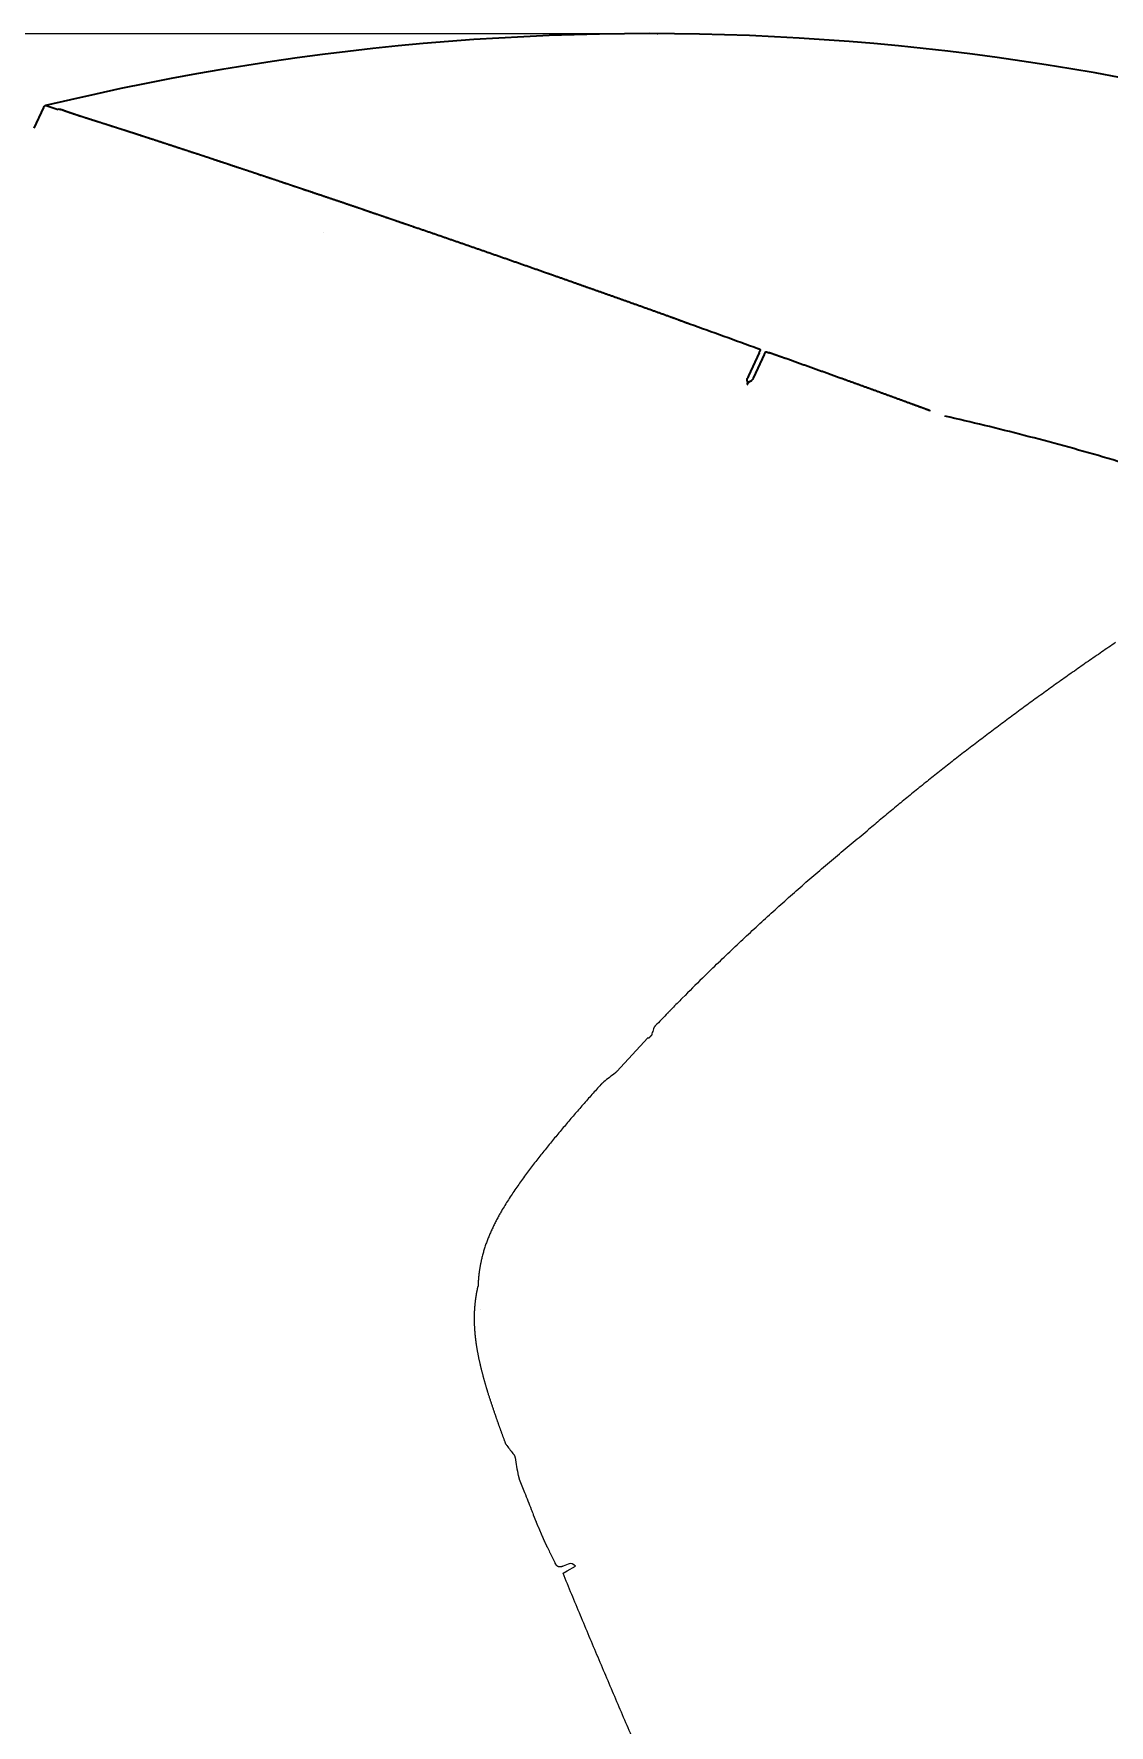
# Model space of a CAD drawing. Header units: millimetres. Extents: x 120 to 10915, y 515 to 8014.
# Drawn here: x 7988.4 to 8252.5, y 7370.6 to 7785.8 of the extents above; entities that cross this region are included whole.
import ezdxf

# ---------------------------------------------------------------- set-up
doc = ezdxf.new("R2010")
doc.units = ezdxf.units.MM
doc.layers.get('0').update_dxf_attribs({"lineweight": 13})
doc.layers.add('201_Dimensions', color=7, linetype='Continuous', lineweight=13)

# ---------------------------------------------------------------- blocks, each defined once
blk = doc.blocks.new('BLOCK13')
at = {"layer": '201_Dimensions', "color": 2, "lineweight": 25}
blk.add_line((8141.599609, 3885.795898), (7766.277832, 3885.795898), dxfattribs=at)
blk = doc.blocks.new('2903066')
at = {"layer": '201_Dimensions', "color": 3, "lineweight": 35}
for p, q in [((7990.73, 3867.72), (7988.36, 3862.64)), ((7991.64, 3868.12), (7994.31, 3867.26)), ((7994.57, 3867.26), (7994.58, 3867.26)), ((7994.57, 3867.26), (7994.58, 3867.26)), ((8059.45, 3836.94), (8059.45, 3836.94)), ((8166.55, 3807.47), (8163.91, 3801.81)), ((8166.55, 3807.47), (8166.88, 3808.18)), ((8166.88, 3808.18), (8166.88, 3808.18)), ((8166.88, 3808.18), (8166.88, 3808.18)), ((8167.79, 3807.07), (8165.18, 3801.47)), ((8163.67, 3800.5), (8163.65, 3800.57)), ((8163.67, 3800.5), (8163.65, 3800.57)), ((8163.72, 3801.41), (8163.67, 3801.3)), ((8163.7, 3801.37), (8163.67, 3801.3)), ((8163.67, 3800.5), (8163.68, 3800.46)), ((8163.67, 3800.5), (8163.68, 3800.46)), ((8163.91, 3801.81), (8163.72, 3801.41)), ((8165.13, 3801.37), (8165.18, 3801.47))]:
    blk.add_line(p, q, dxfattribs=at)
at = {"layer": '201_Dimensions', "color": 3, "lineweight": 18}
for p, q in [((8147.65, 3649.06), (8148.36, 3649.77)), ((8131.58, 3631.1), (8139.23, 3639.32)), ((8139.31, 3639.33), (8139.31, 3639.33)), ((8139.56, 3639.38), (8139.89, 3639.75)), ((8139.94, 3639.84), (8140.12, 3640.03)), ((8098.04, 3572.73), (8098.04, 3572.73)), ((8111.1, 3522.23), (8111.07, 3522.31)), ((8115.1, 3513.04), (8115.07, 3513.12)), ((8118.36, 3507.89), (8119.38, 3508.48)), ((8119.62, 3510.16), (8118.43, 3509.67)), ((8119.38, 3508.48), (8121.41, 3509.65))]:
    blk.add_line(p, q, dxfattribs=at)
at = {"layer": '201_Dimensions', "color": 3, "lineweight": 35}
blk.add_lwpolyline([(8166.25, 3808.49, 0.000855), (8149.44, 3814.55)], format="xyb", dxfattribs=at)
at = {"layer": '201_Dimensions', "color": 2, "lineweight": 35}
blk.add_arc((8139.29, 3255.27), 630.53, 32.14374, 103.57966, dxfattribs=at)
at = {"layer": '201_Dimensions', "color": 3, "lineweight": 35}
for centre, radius, start, end in [((7991.41, 3867.4), 0.75, 72.1001, 154.9999), ((7994.44, 3866.52), 0.75, 79.9995, 99.9107), ((8162.33, 3800.07), 1.4, 11.9151, 16.0617), ((8162.33, 3800.07), 1.4, 11.9151, 16.0617), ((8162.61, 3800.13), 1.12, 8.3192, 11.8555), ((8162.61, 3800.13), 1.12, 8.3192, 11.8555)]:
    blk.add_arc(centre, radius, start, end, dxfattribs=at)
at = {"layer": '201_Dimensions', "color": 3, "lineweight": 18}
for centre, radius, start, end in [((8560.54, 3239.24), 581.75, 134.44217, 135.11543), ((8530.97, 3269.79), 539.23, 134.1775, 134.4716), ((8556.88, 3243.04), 576.47, 135.72745, 136.16991), ((8380.84, 3416.27), 329.5, 135.0497, 135.6662), ((8165.54, 3633.35), 26.27, 161.821, 164.6321), ((8139.15, 3640.01), 0.7, 279.2035, 283.0362), ((8161.95, 3587.86), 52.74, 126.1595, 130.0154), ((8108.16, 3541.86), 4.42, 212.1269, 216.0202), ((8141.62, 3565.52), 45.4, 215.3473, 218.8439), ((8173.12, 3545.99), 67.25, 188.2729, 192.1447), ((9605.48, 4116.1), 1608.07, 201.33557, 201.46224), ((8958.53, 3861.2), 912.72, 201.42993, 201.709), ((8513.85, 3684.51), 434.22, 201.7527, 201.9347), ((8115.11, 3514.67), 0.7, 205.0286, 215.1571), ((8213.94, 3560.82), 109.78, 205.0343, 205.7548), ((8207.81, 3557.88), 102.98, 205.8134, 207.4532), ((8120.19, 3508.78), 1.5, 35.5297, 112.368)]:
    blk.add_arc(centre, radius, start, end, dxfattribs=at)
at = {"layer": '201_Dimensions', "color": 3, "lineweight": 35}
for points, degree, knots in [([(7995.32, 3867.13), (7995.31, 3867.13), (7995.31, 3867.13), (7995.3, 3867.13), (7995.27, 3867.14), (7995.22, 3867.14), (7995.18, 3867.15), (7995.05, 3867.17), (7994.9, 3867.2), (7994.8, 3867.22), (7994.69, 3867.24), (7994.58, 3867.26)], 5, [0, 0, 0, 0, 0, 0, 0.622269, 0.622269, 0.622269, 1.74285, 1.74285, 1.74285, 4.413592, 4.413592, 4.413592, 4.413592, 4.413592, 4.413592]), ([(7995.32, 3867.13), (7995.31, 3867.13), (7995.31, 3867.13), (7995.3, 3867.13), (7995.27, 3867.14), (7995.22, 3867.14), (7995.18, 3867.15), (7995.05, 3867.17), (7994.9, 3867.2), (7994.8, 3867.22), (7994.69, 3867.24), (7994.58, 3867.26)], 5, [0, 0, 0, 0, 0, 0, 0.622269, 0.622269, 0.622269, 1.74285, 1.74285, 1.74285, 4.413592, 4.413592, 4.413592, 4.413592, 4.413592, 4.413592]), ([(7999.27, 3865.74), (7998.73, 3865.92), (7998.23, 3866.08), (7997.77, 3866.24), (7997.01, 3866.49), (7996.43, 3866.7), (7996.2, 3866.78), (7995.9, 3866.89), (7995.69, 3866.98), (7995.62, 3867), (7995.48, 3867.06), (7995.39, 3867.09), (7995.35, 3867.11), (7995.33, 3867.12), (7995.32, 3867.13)], 5, [0, 0, 0, 0, 0, 0, 21.668597, 21.668597, 21.668597, 39.839765, 39.839765, 39.839765, 50.410744, 50.410744, 50.410744, 64.432902, 64.432902, 64.432902, 64.432902, 64.432902, 64.432902]), ([(8007.09, 3863.23), (8005.71, 3863.68), (8004.36, 3864.11), (8003.02, 3864.53), (8001.45, 3865.04), (8000.02, 3865.5), (7999.76, 3865.58), (7999.51, 3865.66), (7999.27, 3865.74)], 5, [0, 0, 0, 0, 0, 0, 43.700299, 43.700299, 43.700299, 53.564099, 53.564099, 53.564099, 53.564099, 53.564099, 53.564099]), ([(8035.75, 3853.89), (8034.57, 3854.28), (8033.4, 3854.66), (8032.22, 3855.06), (8030.46, 3855.64), (8028.7, 3856.22), (8028.12, 3856.41), (8026.95, 3856.79), (8025.78, 3857.18), (8025.2, 3857.37), (8023.45, 3857.94), (8021.7, 3858.51), (8020.56, 3858.89), (8018.25, 3859.64), (8015.96, 3860.38), (8014.81, 3860.75), (8012.74, 3861.42), (8010.69, 3862.08), (8009.77, 3862.38), (8008.68, 3862.73), (8007.6, 3863.07), (8007.43, 3863.13), (8007.26, 3863.18), (8007.09, 3863.23)], 5, [0, 0, 0, 0, 0, 0, 35.435728, 35.435728, 35.435728, 53.122631, 53.122631, 53.122631, 70.810111, 70.810111, 70.810111, 106.11341, 106.11341, 106.11341, 140.99238, 140.99238, 140.99238, 169.787341, 169.787341, 169.787341, 175.125846, 175.125846, 175.125846, 175.125846, 175.125846, 175.125846]), ([(8144.75, 3816.28), (8141.78, 3817.34), (8138.8, 3818.4), (8135.78, 3819.48), (8130.19, 3821.47), (8124.6, 3823.44), (8122.02, 3824.35), (8118.98, 3825.43), (8115.94, 3826.49), (8115.29, 3826.72), (8108.48, 3829.11), (8101.66, 3831.49), (8095.33, 3833.69), (8088.9, 3835.91), (8082.46, 3838.12), (8082.35, 3838.16), (8081.27, 3838.53), (8080.19, 3838.9), (8079.24, 3839.22), (8077.67, 3839.76), (8076.13, 3840.29), (8075.51, 3840.5), (8073.87, 3841.06), (8072.19, 3841.63), (8071.13, 3841.99), (8069.87, 3842.42), (8068.59, 3842.86), (8068.41, 3842.92), (8065.86, 3843.78), (8063.31, 3844.65), (8060.94, 3845.45), (8058.41, 3846.3), (8055.89, 3847.15), (8055.74, 3847.2), (8054.94, 3847.47), (8054.14, 3847.74), (8053.49, 3847.96), (8052.15, 3848.41), (8050.85, 3848.85), (8050.18, 3849.07), (8048.7, 3849.57), (8047.19, 3850.08), (8046.35, 3850.35), (8045.3, 3850.71), (8044.24, 3851.06), (8044.08, 3851.11), (8042.3, 3851.71), (8040.52, 3852.3), (8038.93, 3852.83), (8037.35, 3853.35), (8035.77, 3853.88)], 5, [0, 0, 0, 0, 0, 0, 89.437165, 89.437165, 89.437165, 165.935325, 165.935325, 165.935325, 180.872846, 180.872846, 180.872846, 371.011235, 371.011235, 371.011235, 374.28889, 374.28889, 374.28889, 403.57497, 403.57497, 403.57497, 423.874966, 423.874966, 423.874966, 456.947177, 456.947177, 456.947177, 462.268849, 462.268849, 462.268849, 533.603229, 533.603229, 533.603229, 538.092789, 538.092789, 538.092789, 557.663555, 557.663555, 557.663555, 579.249871, 579.249871, 579.249871, 605.313909, 605.313909, 605.313909, 611.137849, 611.137849, 611.137849, 658.872516, 658.872516, 658.872516, 658.872516, 658.872516, 658.872516]), ([(8149.44, 3814.55), (8149.25, 3814.62), (8149.07, 3814.69), (8148.88, 3814.75), (8148.61, 3814.85), (8148.34, 3814.95), (8148.25, 3814.98), (8147.9, 3815.12), (8147.54, 3815.25), (8147.27, 3815.35), (8146.71, 3815.56), (8146.13, 3815.78), (8145.83, 3815.89), (8145.43, 3816.03), (8145.04, 3816.18), (8144.94, 3816.21), (8144.84, 3816.25), (8144.75, 3816.28)], 5, [0, 0, 0, 0, 0, 0, 5.66322, 5.66322, 5.66322, 8.434854, 8.434854, 8.434854, 16.896728, 16.896728, 16.896728, 25.65631, 25.65631, 25.65631, 28.577464, 28.577464, 28.577464, 28.577464, 28.577464, 28.577464]), ([(8166.88, 3808.18), (8166.88, 3808.19), (8166.88, 3808.19), (8166.87, 3808.2), (8166.85, 3808.23), (8166.8, 3808.25), (8166.77, 3808.27), (8166.66, 3808.33), (8166.53, 3808.38), (8166.44, 3808.42), (8166.35, 3808.45), (8166.25, 3808.49)], 5, [0, 0, 0, 0, 0, 0, 0.705244, 0.705244, 0.705244, 1.818281, 1.818281, 1.818281, 4.262539, 4.262539, 4.262539, 4.262539, 4.262539, 4.262539]), ([(8166.88, 3808.18), (8166.88, 3808.19), (8166.88, 3808.19), (8166.87, 3808.2), (8166.85, 3808.23), (8166.8, 3808.25), (8166.77, 3808.27), (8166.66, 3808.33), (8166.53, 3808.38), (8166.44, 3808.42), (8166.35, 3808.45), (8166.25, 3808.49)], 5, [0, 0, 0, 0, 0, 0, 0.705244, 0.705244, 0.705244, 1.818281, 1.818281, 1.818281, 4.262539, 4.262539, 4.262539, 4.262539, 4.262539, 4.262539]), ([(8167.79, 3807.07), (8167.84, 3807.17), (8167.89, 3807.28), (8167.94, 3807.38), (8168.03, 3807.54), (8168.1, 3807.67), (8168.13, 3807.71), (8168.15, 3807.75), (8168.17, 3807.76), (8168.17, 3807.76), (8168.18, 3807.76), (8168.18, 3807.76)], 5, [0, 0, 0, 0, 0, 0, 3.306436, 3.306436, 3.306436, 5.546902, 5.546902, 5.546902, 5.957638, 5.957638, 5.957638, 5.957638, 5.957638, 5.957638]), ([(8168.18, 3807.76), (8168.18, 3807.76), (8168.19, 3807.76), (8168.2, 3807.76), (8168.25, 3807.75), (8168.33, 3807.73), (8168.39, 3807.71), (8168.53, 3807.67), (8168.69, 3807.62), (8168.78, 3807.59), (8168.87, 3807.56), (8168.96, 3807.53)], 5, [0, 0, 0, 0, 0, 0, 0.646321, 0.646321, 0.646321, 2.307948, 2.307948, 2.307948, 4.593204, 4.593204, 4.593204, 4.593204, 4.593204, 4.593204]), ([(8168.18, 3807.76), (8168.18, 3807.76), (8168.19, 3807.76), (8168.2, 3807.76), (8168.25, 3807.75), (8168.33, 3807.73), (8168.39, 3807.71), (8168.53, 3807.67), (8168.69, 3807.62), (8168.78, 3807.59), (8168.87, 3807.56), (8168.96, 3807.53)], 5, [0, 0, 0, 0, 0, 0, 0.646321, 0.646321, 0.646321, 2.307948, 2.307948, 2.307948, 4.593204, 4.593204, 4.593204, 4.593204, 4.593204, 4.593204]), ([(8203.8, 3795), (8198.17, 3797.06), (8192.53, 3799.11), (8186.86, 3801.16), (8179.89, 3803.65), (8172.92, 3806.13), (8171.6, 3806.59), (8170.28, 3807.06), (8168.96, 3807.53)], 5, [0, 0, 0, 0, 0, 0, 120.031809, 120.031809, 120.031809, 148.035001, 148.035001, 148.035001, 148.035001, 148.035001, 148.035001]), ([(8163.65, 3800.57), (8163.63, 3800.64), (8163.6, 3800.7), (8163.59, 3800.76), (8163.56, 3800.92), (8163.58, 3801.06), (8163.6, 3801.14), (8163.63, 3801.22), (8163.67, 3801.3)], 5, [0, 0, 0, 0, 0, 0, 2.591535, 2.591535, 2.591535, 6.33267, 6.33267, 6.33267, 6.33267, 6.33267, 6.33267]), ([(8163.65, 3800.57), (8163.63, 3800.64), (8163.6, 3800.7), (8163.59, 3800.76), (8163.56, 3800.92), (8163.58, 3801.06), (8163.6, 3801.14), (8163.63, 3801.22), (8163.67, 3801.3)], 5, [0, 0, 0, 0, 0, 0, 2.591535, 2.591535, 2.591535, 6.33267, 6.33267, 6.33267, 6.33267, 6.33267, 6.33267]), ([(8163.62, 3799.72), (8163.64, 3799.75), (8163.65, 3799.79), (8163.66, 3799.82), (8163.69, 3799.9), (8163.71, 3799.98), (8163.72, 3800.02), (8163.73, 3800.09), (8163.73, 3800.16), (8163.73, 3800.19), (8163.73, 3800.22), (8163.72, 3800.26), (8163.72, 3800.27), (8163.72, 3800.28), (8163.72, 3800.29)], 5, [0, 0, 0, 0, 0, 0, 1.004356, 1.004356, 1.004356, 2.354277, 2.354277, 2.354277, 3.030369, 3.030369, 3.030369, 3.368608, 3.368608, 3.368608, 3.368608, 3.368608, 3.368608]), ([(8163.62, 3799.72), (8163.64, 3799.75), (8163.65, 3799.78), (8163.66, 3799.81), (8163.69, 3799.89), (8163.71, 3799.97), (8163.72, 3800.02), (8163.73, 3800.09), (8163.73, 3800.16), (8163.73, 3800.19), (8163.73, 3800.22), (8163.72, 3800.26), (8163.72, 3800.27), (8163.72, 3800.28), (8163.72, 3800.29)], 5, [0, 0, 0, 0, 0, 0, 1.014012, 1.014012, 1.014012, 2.379526, 2.379526, 2.379526, 3.062387, 3.062387, 3.062387, 3.404132, 3.404132, 3.404132, 3.404132, 3.404132, 3.404132]), ([(8163.71, 3799.9), (8163.73, 3799.95), (8163.76, 3800), (8163.78, 3800.04), (8163.84, 3800.12), (8163.9, 3800.19), (8163.94, 3800.22), (8163.98, 3800.26), (8164.03, 3800.3), (8164.05, 3800.31), (8164.07, 3800.32), (8164.09, 3800.34)], 5, [0, 0, 0, 0, 0, 0, 1.375138, 1.375138, 1.375138, 2.872429, 2.872429, 2.872429, 3.831547, 3.831547, 3.831547, 3.831547, 3.831547, 3.831547]), ([(8163.71, 3799.9), (8163.73, 3799.95), (8163.76, 3800), (8163.78, 3800.04), (8163.84, 3800.12), (8163.9, 3800.19), (8163.94, 3800.22), (8163.98, 3800.26), (8164.03, 3800.3), (8164.05, 3800.31), (8164.07, 3800.32), (8164.09, 3800.34)], 5, [0, 0, 0, 0, 0, 0, 1.375138, 1.375138, 1.375138, 2.872429, 2.872429, 2.872429, 3.831547, 3.831547, 3.831547, 3.831547, 3.831547, 3.831547]), ([(8164.49, 3800.56), (8164.52, 3800.57), (8164.56, 3800.59), (8164.59, 3800.61), (8164.66, 3800.66), (8164.72, 3800.72), (8164.75, 3800.75), (8164.79, 3800.8), (8164.83, 3800.84), (8164.83, 3800.85), (8164.84, 3800.86), (8164.85, 3800.86)], 5, [0, 0, 0, 0, 0, 0, 1.131674, 1.131674, 1.131674, 2.521925, 2.521925, 2.521925, 2.795812, 2.795812, 2.795812, 2.795812, 2.795812, 2.795812]), ([(8208.55, 3793.26), (8208.48, 3793.29), (8208.4, 3793.32), (8208.32, 3793.35), (8208.22, 3793.38), (8208.12, 3793.42), (8208.09, 3793.43), (8208.02, 3793.46), (8207.94, 3793.49), (8207.89, 3793.5), (8207.82, 3793.53), (8207.74, 3793.56), (8207.72, 3793.57), (8207.67, 3793.59), (8207.62, 3793.6), (8207.6, 3793.61), (8207.48, 3793.66), (8207.36, 3793.7), (8207.26, 3793.74), (8207.03, 3793.82), (8206.8, 3793.91), (8206.65, 3793.96), (8206.47, 3794.03), (8206.29, 3794.09), (8206.23, 3794.12), (8206.14, 3794.15), (8206.05, 3794.18), (8206, 3794.2), (8205.9, 3794.24), (8205.8, 3794.27), (8205.78, 3794.28), (8205.65, 3794.33), (8205.51, 3794.38), (8205.38, 3794.43), (8205.25, 3794.47), (8205.12, 3794.52), (8205.08, 3794.54), (8204.98, 3794.57), (8204.88, 3794.61), (8204.84, 3794.62), (8204.75, 3794.66), (8204.65, 3794.69), (8204.6, 3794.71), (8204.51, 3794.75), (8204.41, 3794.78), (8204.35, 3794.8), (8204.22, 3794.85), (8204.08, 3794.9), (8203.99, 3794.94), (8203.89, 3794.97), (8203.8, 3795)], 5, [0, 0, 0, 0, 0, 0, 1.637947, 1.637947, 1.637947, 2.183929, 2.183929, 2.183929, 3.247699, 3.247699, 3.247699, 3.779583, 3.779583, 3.779583, 4.311468, 4.311468, 4.311468, 6.348592, 6.348592, 6.348592, 9.30178, 9.30178, 9.30178, 10.188546, 10.188546, 10.188546, 11.191843, 11.191843, 11.191843, 12.341289, 12.341289, 12.341289, 14.130638, 14.130638, 14.130638, 15.145029, 15.145029, 15.145029, 16.22087, 16.22087, 16.22087, 17.250671, 17.250671, 17.250671, 18.205384, 18.205384, 18.205384, 20.183347, 20.183347, 20.183347, 20.183347, 20.183347, 20.183347]), ([(8337.02, 3750.28), (8336.46, 3750.53), (8333.08, 3752.05), (8326.57, 3754.89), (8317.5, 3758.71), (8308.13, 3762.48), (8298.75, 3766.08), (8289.31, 3769.55), (8279.82, 3772.86), (8270.28, 3776.04), (8260.7, 3779.06), (8251.07, 3781.94), (8241.39, 3784.67), (8231.68, 3787.25), (8221.92, 3789.69), (8215.4, 3791.21), (8212.13, 3791.95)], 3, [247.773305, 247.773305, 247.773305, 247.773305, 255.054376, 292.256962, 332.996303, 373.203432, 413.410409, 453.617252, 493.823757, 534.030174, 574.23623, 614.442256, 654.648031, 694.853759, 735.059385, 775.265118, 775.265118, 775.265118, 775.265118])]:
    blk.add_open_spline(points, degree=degree, knots=knots, dxfattribs=at)
for points in [[(8164.49, 3800.56), (8164.41, 3800.51), (8164.33, 3800.47), (8164.25, 3800.43), (8164.17, 3800.39), (8164.09, 3800.34)], [(8164.41, 3800.51), (8164.34, 3800.47), (8164.28, 3800.44), (8164.21, 3800.41), (8164.15, 3800.37), (8164.09, 3800.34)], [(8165.13, 3801.37), (8165.08, 3801.26), (8165.03, 3801.16), (8164.98, 3801.05), (8164.92, 3800.95), (8164.85, 3800.86)]]:
    blk.add_open_spline(points, degree=5, dxfattribs=at)
at = {"layer": '201_Dimensions', "color": 3, "lineweight": 18}
for points, degree, knots in [([(8254.08, 3736.37), (8253.52, 3735.99), (8252.39, 3735.22), (8250.7, 3734.06), (8249.01, 3732.9), (8247.32, 3731.73), (8245.64, 3730.56), (8243.96, 3729.38), (8242.28, 3728.2), (8240.61, 3727.02), (8238.94, 3725.83), (8237.27, 3724.64), (8235.61, 3723.44), (8233.95, 3722.24), (8232.29, 3721.04), (8230.64, 3719.82), (8228.99, 3718.61), (8227.35, 3717.39), (8225.7, 3716.16), (8224.06, 3714.94), (8222.43, 3713.7), (8220.8, 3712.46), (8219.17, 3711.22), (8217.55, 3709.97), (8215.93, 3708.72), (8214.85, 3707.88), (8214.31, 3707.46)], 3, [0, 0, 0, 0, 8.200227, 16.400213, 24.599974, 32.799522, 40.998829, 49.197901, 57.39671, 65.595256, 73.793517, 81.99148, 90.189113, 98.386406, 106.583321, 114.779845, 122.975946, 131.171594, 139.36674, 147.561366, 155.755442, 163.948944, 172.141858, 180.334186, 188.525954, 196.717215, 196.717215, 196.717215, 196.717215]), ([(8214.31, 3707.46), (8213.8, 3707.06), (8212.77, 3706.25), (8211.23, 3705.04), (8209.69, 3703.82), (8208.16, 3702.6), (8206.64, 3701.38), (8205.11, 3700.15), (8203.59, 3698.91), (8202.08, 3697.68), (8200.56, 3696.43), (8199.06, 3695.18), (8197.55, 3693.93), (8196.05, 3692.68), (8194.56, 3691.42), (8193.56, 3690.57), (8193.06, 3690.15)], 3, [0, 0, 0, 0, 7.835762, 15.670767, 23.504986, 31.3384, 39.171001, 47.002778, 54.83372, 62.663809, 70.493016, 78.321327, 86.148706, 93.975101, 101.800473, 109.624792, 109.624792, 109.624792, 109.624792]), ([(8155.19, 3656.52), (8156.4, 3657.69), (8158.83, 3660.03), (8162.52, 3663.51), (8166.23, 3666.96), (8169.98, 3670.38), (8173.75, 3673.76), (8177.56, 3677.11), (8181.4, 3680.42), (8185.26, 3683.7), (8189.15, 3686.95), (8191.76, 3689.09), (8193.06, 3690.15)], 3, [0, 0, 0, 0, 20.266526, 40.535684, 60.80731, 81.081088, 101.358533, 121.637713, 141.914402, 162.192678, 182.481209, 202.684126, 202.684126, 202.684126, 202.684126]), ([(8144.11, 3645.46), (8144.14, 3645.49), (8144.2, 3645.55), (8144.28, 3645.64), (8144.37, 3645.73), (8144.46, 3645.82), (8144.55, 3645.91), (8144.63, 3646), (8144.72, 3646.09), (8144.81, 3646.18), (8144.89, 3646.27), (8144.98, 3646.36), (8145.07, 3646.44), (8145.13, 3646.5), (8145.16, 3646.53)], 3, [0, 0, 0, 0, 0.500811, 1.001619, 1.502425, 2.003229, 2.503478, 3.003724, 3.503968, 4.00421, 4.504345, 5.004478, 5.504608, 6.004737, 6.004737, 6.004737, 6.004737]), ([(8141.01, 3642.26), (8141, 3642.24), (8140.96, 3642.21), (8140.91, 3642.15), (8140.86, 3642.1), (8140.82, 3642.05), (8140.78, 3641.99), (8140.74, 3641.94), (8140.71, 3641.88), (8140.68, 3641.82), (8140.66, 3641.76), (8140.63, 3641.69), (8140.61, 3641.62), (8140.59, 3641.57), (8140.58, 3641.55)], 3, [0, 0, 0, 0, 0.302718, 0.60024, 0.886512, 1.159798, 1.422752, 1.678881, 1.934779, 2.196855, 2.470216, 2.758571, 3.061838, 3.375497, 3.375497, 3.375497, 3.375497]), ([(8140.21, 3640.31), (8140.21, 3640.29), (8140.2, 3640.25), (8140.18, 3640.2), (8140.16, 3640.15), (8140.15, 3640.1), (8140.13, 3640.05), (8140.1, 3640), (8140.08, 3639.96), (8140.05, 3639.92), (8140.01, 3639.88), (8139.98, 3639.83), (8139.94, 3639.79), (8139.91, 3639.76), (8139.89, 3639.75)], 3, [0, 0, 0, 0, 0.24183, 0.476448, 0.699537, 0.910662, 1.112688, 1.309569, 1.507675, 1.711613, 1.926551, 2.154502, 2.395063, 2.644628, 2.644628, 2.644628, 2.644628]), ([(8131.58, 3631.1), (8131.56, 3631.08), (8131.52, 3631.04), (8131.46, 3630.97), (8131.4, 3630.91), (8131.35, 3630.86), (8131.29, 3630.8), (8131.23, 3630.75), (8131.18, 3630.7), (8131.12, 3630.65), (8131.05, 3630.6), (8130.98, 3630.55), (8130.91, 3630.5), (8130.86, 3630.46), (8130.84, 3630.44)], 3, [0, 0, 0, 0, 0.356953, 0.705532, 1.040575, 1.361045, 1.670109, 1.972899, 2.275814, 2.585564, 2.909092, 3.250218, 3.610585, 3.986944, 3.986944, 3.986944, 3.986944]), ([(8127.67, 3627.9), (8126.94, 3627.08), (8125.47, 3625.43), (8123.27, 3622.94), (8121.1, 3620.44), (8118.95, 3617.93), (8116.82, 3615.39), (8114.72, 3612.84), (8112.65, 3610.26), (8110.63, 3607.66), (8108.65, 3605.02), (8106.75, 3602.34), (8104.93, 3599.61), (8103.79, 3597.75), (8103.24, 3596.81)], 3, [0, 0, 0, 0, 13.257769, 26.511423, 39.760666, 53.004558, 66.239275, 79.465246, 92.684499, 105.889347, 119.069582, 132.225931, 145.346991, 158.413296, 158.413296, 158.413296, 158.413296]), ([(8128.04, 3628.25), (8128.03, 3628.24), (8128.01, 3628.23), (8127.97, 3628.2), (8127.94, 3628.17), (8127.91, 3628.14), (8127.88, 3628.11), (8127.85, 3628.09), (8127.82, 3628.06), (8127.8, 3628.03), (8127.77, 3628), (8127.74, 3627.97), (8127.71, 3627.93), (8127.69, 3627.91), (8127.67, 3627.9)], 3, [0, 0, 0, 0, 0.183979, 0.363828, 0.536742, 0.701781, 0.861103, 1.017, 1.173127, 1.333231, 1.500237, 1.675702, 1.859584, 2.049956, 2.049956, 2.049956, 2.049956]), ([(8103.24, 3596.81), (8103.15, 3596.65), (8102.97, 3596.33), (8102.7, 3595.86), (8102.44, 3595.38), (8102.18, 3594.9), (8101.93, 3594.42), (8101.68, 3593.94), (8101.43, 3593.45), (8101.2, 3592.97), (8100.97, 3592.48), (8100.74, 3591.99), (8100.52, 3591.49), (8100.31, 3591), (8100.1, 3590.5), (8099.9, 3590), (8099.71, 3589.5), (8099.52, 3589), (8099.35, 3588.49), (8099.18, 3587.99), (8099.01, 3587.48), (8098.86, 3586.97), (8098.71, 3586.46), (8098.57, 3585.95), (8098.44, 3585.44), (8098.36, 3585.1), (8098.32, 3584.93)], 3, [0, 0, 0, 0, 2.183477, 4.365107, 6.544631, 8.721915, 10.896435, 13.068632, 15.23846, 17.40585, 19.570365, 21.73222, 23.891246, 26.047258, 28.199568, 30.348528, 32.493987, 34.635838, 36.773585, 38.907693, 41.038198, 43.165158, 45.288253, 47.40784, 49.523731, 51.635475, 51.635475, 51.635475, 51.635475]), ([(8103.24, 3596.81), (8103.15, 3596.65), (8102.97, 3596.33), (8102.7, 3595.86), (8102.44, 3595.38), (8102.18, 3594.9), (8101.93, 3594.42), (8101.68, 3593.94), (8101.43, 3593.45), (8101.2, 3592.97), (8100.97, 3592.48), (8100.74, 3591.99), (8100.52, 3591.49), (8100.31, 3591), (8100.1, 3590.5), (8099.9, 3590), (8099.71, 3589.5), (8099.52, 3589), (8099.35, 3588.49), (8099.18, 3587.99), (8099.01, 3587.48), (8098.86, 3586.97), (8098.71, 3586.46), (8098.57, 3585.95), (8098.44, 3585.44), (8098.36, 3585.1), (8098.32, 3584.93)], 3, [0, 0, 0, 0, 2.183477, 4.365107, 6.544631, 8.721915, 10.896435, 13.068632, 15.23846, 17.40585, 19.570365, 21.73222, 23.891246, 26.047258, 28.199568, 30.348528, 32.493987, 34.635838, 36.773585, 38.907693, 41.038198, 43.165158, 45.288253, 47.40784, 49.523731, 51.635475, 51.635475, 51.635475, 51.635475]), ([(8098.32, 3584.93), (8098.3, 3584.84), (8098.27, 3584.68), (8098.21, 3584.43), (8098.16, 3584.19), (8098.11, 3583.94), (8098.06, 3583.69), (8098.02, 3583.45), (8097.97, 3583.2), (8097.93, 3582.95), (8097.89, 3582.71), (8097.85, 3582.46), (8097.81, 3582.21), (8097.78, 3581.97), (8097.75, 3581.72), (8097.72, 3581.47), (8097.69, 3581.22), (8097.66, 3580.98), (8097.63, 3580.73), (8097.61, 3580.48), (8097.59, 3580.24), (8097.57, 3579.99), (8097.55, 3579.74), (8097.53, 3579.5), (8097.52, 3579.25), (8097.51, 3579.08), (8097.5, 3579)], 3, [0, 0, 0, 0, 1.008226, 2.015555, 3.021997, 4.027556, 5.032094, 6.035758, 7.038548, 8.040464, 9.041343, 10.041345, 11.040463, 12.038692, 13.036027, 14.032461, 15.027987, 16.022599, 17.016103, 18.008687, 19.000347, 19.991081, 20.980889, 21.969774, 22.957741, 23.944798, 23.944798, 23.944798, 23.944798]), ([(8098.32, 3584.93), (8098.3, 3584.84), (8098.27, 3584.68), (8098.21, 3584.43), (8098.16, 3584.19), (8098.11, 3583.94), (8098.06, 3583.69), (8098.02, 3583.45), (8097.97, 3583.2), (8097.93, 3582.95), (8097.89, 3582.71), (8097.85, 3582.46), (8097.81, 3582.21), (8097.78, 3581.97), (8097.75, 3581.72), (8097.72, 3581.47), (8097.69, 3581.22), (8097.66, 3580.98), (8097.63, 3580.73), (8097.61, 3580.48), (8097.59, 3580.24), (8097.57, 3579.99), (8097.55, 3579.74), (8097.53, 3579.5), (8097.52, 3579.25), (8097.51, 3579.08), (8097.5, 3579)], 3, [0, 0, 0, 0, 1.008226, 2.015555, 3.021997, 4.027556, 5.032094, 6.035758, 7.038548, 8.040464, 9.041343, 10.041345, 11.040463, 12.038692, 13.036027, 14.032461, 15.027987, 16.022599, 17.016103, 18.008687, 19.000347, 19.991081, 20.980889, 21.969774, 22.957741, 23.944798, 23.944798, 23.944798, 23.944798]), ([(8097.5, 3579), (8097.5, 3578.92), (8097.49, 3578.76), (8097.48, 3578.51), (8097.48, 3578.34), (8097.47, 3578.24), (8097.47, 3578.23)], 3, [0, 0, 0, 0, 0.986042, 1.971207, 2.955515, 3.084554, 3.084554, 3.084554, 3.084554]), ([(8097.5, 3579), (8097.5, 3578.92), (8097.49, 3578.76), (8097.48, 3578.51), (8097.48, 3578.34), (8097.47, 3578.24), (8097.47, 3578.23)], 3, [0, 0, 0, 0, 0.986042, 1.971207, 2.955515, 3.084554, 3.084554, 3.084554, 3.084554]), ([(8104.17, 3540.04), (8103.36, 3542.21), (8102.57, 3544.37), (8101.8, 3546.55), (8100.79, 3549.5), (8099.86, 3552.48), (8099.63, 3553.25), (8098.96, 3555.52), (8098.35, 3557.8), (8097.99, 3559.31), (8097.41, 3561.98), (8097, 3564.68), (8096.85, 3565.86), (8096.66, 3567.85), (8096.6, 3569.85), (8096.59, 3570.67), (8096.64, 3572.69), (8096.83, 3574.7), (8096.99, 3575.89), (8097.21, 3577.06), (8097.47, 3578.23)], 5, [0, 0, 0, 0, 0, 0, 65.280157, 65.280157, 65.280157, 88.209217, 88.209217, 88.209217, 132.022222, 132.022222, 132.022222, 165.488575, 165.488575, 165.488575, 188.663069, 188.663069, 188.663069, 222.53575, 222.53575, 222.53575, 222.53575, 222.53575, 222.53575]), ([(8104.41, 3539.5), (8104.37, 3539.57), (8104.33, 3539.64), (8104.3, 3539.71), (8104.25, 3539.82), (8104.21, 3539.94), (8104.19, 3539.97), (8104.18, 3540.01), (8104.17, 3540.04)], 5, [0, 0, 0, 0, 0, 0, 1.698549, 1.698549, 1.698549, 2.482366, 2.482366, 2.482366, 2.482366, 2.482366, 2.482366]), ([(8106.25, 3537.04), (8106.27, 3537.02), (8106.3, 3536.99), (8106.34, 3536.93), (8106.38, 3536.87), (8106.42, 3536.82), (8106.45, 3536.77), (8106.48, 3536.71), (8106.5, 3536.65), (8106.52, 3536.59), (8106.54, 3536.53), (8106.55, 3536.46), (8106.56, 3536.39), (8106.57, 3536.34), (8106.57, 3536.32)], 3, [0, 0, 0, 0, 0.2959, 0.583367, 0.85816, 1.119693, 1.370438, 1.615176, 1.859969, 2.110898, 2.372805, 2.648262, 2.93682, 3.234417, 3.234417, 3.234417, 3.234417]), ([(8107.38, 3531.85), (8107.38, 3531.82), (8107.39, 3531.78), (8107.41, 3531.71), (8107.42, 3531.64), (8107.44, 3531.57), (8107.46, 3531.5), (8107.48, 3531.44), (8107.5, 3531.37), (8107.52, 3531.31), (8107.54, 3531.24), (8107.57, 3531.17), (8107.59, 3531.1), (8107.61, 3531.06), (8107.62, 3531.03)], 3, [0, 0, 0, 0, 0.285763, 0.571833, 0.854914, 1.133805, 1.408952, 1.681985, 1.955239, 2.231271, 2.512371, 2.800085, 3.094753, 3.395058, 3.395058, 3.395058, 3.395058]), ([(8114.47, 3514.37), (8113.97, 3515.46), (8113.47, 3516.55), (8113, 3517.64), (8112.33, 3519.22), (8111.68, 3520.8), (8111.48, 3521.28), (8111.29, 3521.75), (8111.1, 3522.23)], 5, [0, 0, 0, 0, 0, 0, 24.056915, 24.056915, 24.056915, 34.371737, 34.371737, 34.371737, 34.371737, 34.371737, 34.371737]), ([(8118.43, 3509.67), (8118.29, 3509.61), (8118.14, 3509.55), (8117.98, 3509.5), (8117.73, 3509.44), (8117.48, 3509.45), (8117.38, 3509.46), (8117.2, 3509.51), (8117.04, 3509.6), (8116.96, 3509.66), (8116.78, 3509.82), (8116.64, 3510.02), (8116.56, 3510.15), (8116.49, 3510.28), (8116.42, 3510.41)], 5, [0, 0, 0, 0, 0, 0, 3.203765, 3.203765, 3.203765, 5.113119, 5.113119, 5.113119, 6.985729, 6.985729, 6.985729, 9.967929, 9.967929, 9.967929, 9.967929, 9.967929, 9.967929])]:
    blk.add_open_spline(points, degree=degree, knots=knots, dxfattribs=at)
for points in [[(8139.26, 3639.32), (8139.26, 3639.32), (8139.25, 3639.32), (8139.24, 3639.32), (8139.24, 3639.32), (8139.23, 3639.32)], [(8139.31, 3639.33), (8139.36, 3639.34), (8139.41, 3639.35), (8139.46, 3639.36), (8139.51, 3639.37), (8139.56, 3639.38)], [(8139.94, 3639.84), (8139.88, 3639.77), (8139.81, 3639.69), (8139.75, 3639.62), (8139.69, 3639.55), (8139.64, 3639.47)], [(8211.72, 3305), (8191.5, 3344.84), (8172, 3385.05), (8153.29, 3425.63), (8135.39, 3466.58), (8118.36, 3507.89)]]:
    blk.add_open_spline(points, degree=5, dxfattribs=at)
at = {"layer": '201_Dimensions', "color": 1, "lineweight": 5}
for p in [(8141.6, 3885.8), (7991.24, 3868.17)]:
    blk.add_point(p, dxfattribs=at)
at = {"layer": '201_Dimensions', "lineweight": 0}
blk.add_blockref('BLOCK13', (0, 0), dxfattribs=at)

msp = doc.modelspace()

# ---------------------------------------------------------------- block references
at = {"color": 7, "lineweight": 35}
msp.add_blockref('2903066', (0, 3900), dxfattribs=at)

doc.saveas('drawing.dxf')
